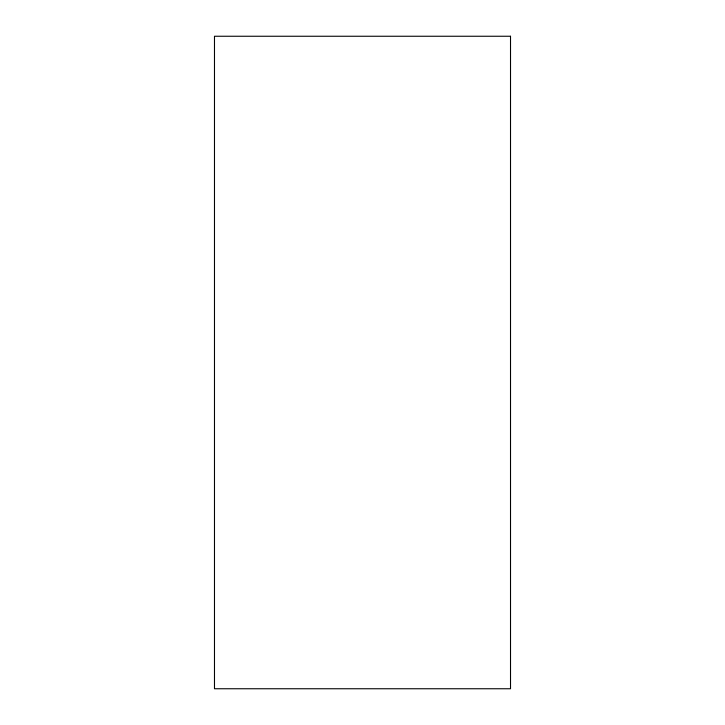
<?xml version="1.0" encoding="UTF-8"?>
<svg xmlns="http://www.w3.org/2000/svg" width="725" height="725" viewBox="0 0 725 725"><rect width="100%" height="100%" fill="white"/><g stroke="black" fill="none" stroke-linecap="round" stroke-linejoin="round"><path stroke-width="1.09" d="M510.518 36.25L214.482 36.25L214.482 688.75L510.518 688.75L510.518 36.25"/></g></svg>
